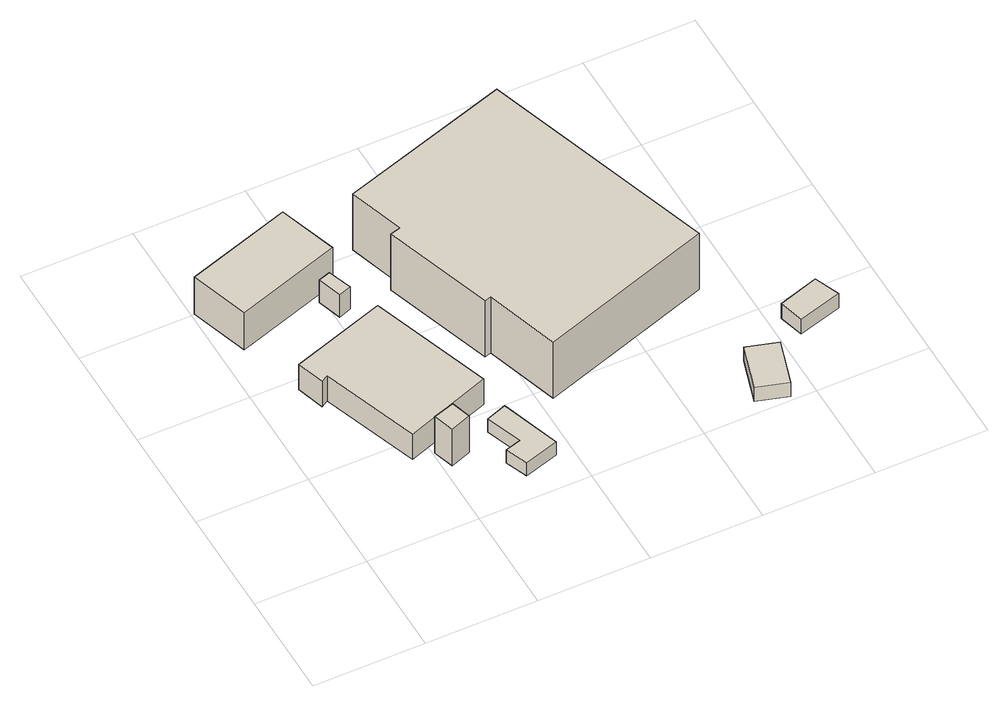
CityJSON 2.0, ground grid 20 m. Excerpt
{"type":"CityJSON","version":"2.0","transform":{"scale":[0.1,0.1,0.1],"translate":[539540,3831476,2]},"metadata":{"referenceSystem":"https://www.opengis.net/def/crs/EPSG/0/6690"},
"CityObjects":{
"building1":{"type":"Building","attributes":{"class":"3003","measuredHeight":8.4,"BuildingDetailAttribute.specifiedBuildingCoverageRate":0.6,"BuildingDetailAttribute.surveyYear":2017,"BuildingTsunamiRiskAttribute.description":"1","BuildingTsunamiRiskAttribute.rank":"2","BuildingTsunamiRiskAttribute.depth":0.56,"BuildingHighTideRiskAttribute.description":"1","BuildingHighTideRiskAttribute.rank":"3","BuildingHighTideRiskAttribute.depth":3.06,"BuildingIDAttribute.prefecture":"27","BuildingIDAttribute.city":"27125"},"geometry":[{"type":"Solid","lod":"1","boundaries":[[[[0,1,2,3]],[[2,4,5,3]],[[1,6,4,2]],[[0,7,6,1]],[[3,5,7,0]],[[4,6,7,5]]]]}]},
"building2":{"type":"Building","attributes":{"name":"大阪市消防局住之江消防署南港出張所","計測周辺長":82.57,"1/2500図郭":83,"区名":"住之江区","町丁目名称":"南港中１丁目","街区番号":1,"class":"3001","usage":"421","measuredHeight":5.8,"storeysAboveGround":2,"BuildingDetailAttribute.buildingRoofEdgeArea":390.84,"BuildingDetailAttribute.buildingStructureType":"610","BuildingDetailAttribute.buildingStructureOrgType":"2","BuildingDetailAttribute.detailedUsage":"1840","BuildingDetailAttribute.specifiedBuildingCoverageRate":0.6,"BuildingDetailAttribute.surveyYear":2017,"BuildingTsunamiRiskAttribute.description":"1","BuildingTsunamiRiskAttribute.rank":"2","BuildingTsunamiRiskAttribute.depth":0.56,"BuildingHighTideRiskAttribute.description":"1","BuildingHighTideRiskAttribute.rank":"3","BuildingHighTideRiskAttribute.depth":3.07,"BuildingIDAttribute.prefecture":"27","BuildingIDAttribute.city":"27125"},"geometry":[{"type":"Solid","lod":"1","boundaries":[[[[8,9,10,11,12,13]],[[12,14,15,13]],[[11,16,14,12]],[[10,17,16,11]],[[9,18,17,10]],[[8,19,18,9]],[[13,15,19,8]],[[14,16,17,18,19,15]]]]}]},
"building3":{"type":"Building","attributes":{"class":"3001","measuredHeight":8.5,"BuildingDetailAttribute.specifiedBuildingCoverageRate":0.6,"BuildingDetailAttribute.surveyYear":2017,"BuildingTsunamiRiskAttribute.description":"1","BuildingTsunamiRiskAttribute.rank":"2","BuildingTsunamiRiskAttribute.depth":0.54,"BuildingHighTideRiskAttribute.description":"1","BuildingHighTideRiskAttribute.rank":"3","BuildingHighTideRiskAttribute.depth":3.02,"BuildingIDAttribute.prefecture":"27","BuildingIDAttribute.city":"27125"},"geometry":[{"type":"Solid","lod":"1","boundaries":[[[[20,21,22,23]],[[22,24,25,23]],[[21,26,24,22]],[[20,27,26,21]],[[23,25,27,20]],[[24,26,27,25]]]]}]},
"building4":{"type":"Building","attributes":{"class":"3001","measuredHeight":5.1,"BuildingDetailAttribute.specifiedBuildingCoverageRate":0.6,"BuildingDetailAttribute.surveyYear":2017,"BuildingTsunamiRiskAttribute.description":"1","BuildingTsunamiRiskAttribute.rank":"1","BuildingTsunamiRiskAttribute.depth":0.45,"BuildingHighTideRiskAttribute.description":"1","BuildingHighTideRiskAttribute.rank":"2","BuildingHighTideRiskAttribute.depth":2.94,"BuildingIDAttribute.prefecture":"27","BuildingIDAttribute.city":"27125"},"geometry":[{"type":"Solid","lod":"1","boundaries":[[[[28,29,30,31]],[[30,32,33,31]],[[29,34,32,30]],[[28,35,34,29]],[[31,33,35,28]],[[32,34,35,33]]]]}]},
"building5":{"type":"Building","attributes":{"計測周辺長":35.75,"1/2500図郭":83,"区名":"住之江区","町丁目名称":"南港中１丁目","街区番号":1,"class":"3001","usage":"421","storeysAboveGround":1,"BuildingDetailAttribute.buildingRoofEdgeArea":55.03,"BuildingDetailAttribute.buildingStructureType":"610","BuildingDetailAttribute.buildingStructureOrgType":"2","BuildingDetailAttribute.detailedUsage":"1840","BuildingDetailAttribute.specifiedBuildingCoverageRate":0.6,"BuildingDetailAttribute.surveyYear":2017,"BuildingTsunamiRiskAttribute.description":"1","BuildingTsunamiRiskAttribute.rank":"2","BuildingTsunamiRiskAttribute.depth":0.54,"BuildingHighTideRiskAttribute.description":"1","BuildingHighTideRiskAttribute.rank":"3","BuildingHighTideRiskAttribute.depth":3.04,"BuildingIDAttribute.prefecture":"27","BuildingIDAttribute.city":"27125"},"geometry":[{"type":"Solid","lod":"1","boundaries":[[[[36,37,38,39,40,41]],[[40,42,43,41]],[[39,44,42,40]],[[38,45,44,39]],[[37,46,45,38]],[[36,47,46,37]],[[41,43,47,36]],[[42,44,45,46,47,43]]]]}]},
"building6":{"type":"Building","attributes":{"計測周辺長":157.84,"1/2500図郭":83,"区名":"住之江区","町丁目名称":"南港中１丁目","街区番号":1,"class":"3002","usage":"452","measuredHeight":13,"storeysAboveGround":1,"BuildingDetailAttribute.buildingRoofEdgeArea":1493.66,"BuildingDetailAttribute.buildingStructureType":"603","BuildingDetailAttribute.buildingStructureOrgType":"3","BuildingDetailAttribute.detailedUsage":"1620","BuildingDetailAttribute.specifiedBuildingCoverageRate":0.6,"BuildingDetailAttribute.surveyYear":2017,"BuildingTsunamiRiskAttribute.description":"1","BuildingTsunamiRiskAttribute.rank":"2","BuildingTsunamiRiskAttribute.depth":0.53,"BuildingHighTideRiskAttribute.description":"1","BuildingHighTideRiskAttribute.rank":"3","BuildingHighTideRiskAttribute.depth":3.17,"BuildingIDAttribute.prefecture":"27","BuildingIDAttribute.city":"27125"},"geometry":[{"type":"Solid","lod":"1","boundaries":[[[[48,49,50,51,52,53,54,55]],[[54,56,57,55]],[[53,58,56,54]],[[52,59,58,53]],[[51,60,59,52]],[[50,61,60,51]],[[49,62,61,50]],[[48,63,62,49]],[[55,57,63,48]],[[56,58,59,60,61,62,63,57]]]]}]},
"building7":{"type":"Building","attributes":{"計測周辺長":29.44,"1/2500図郭":83,"区名":"住之江区","町丁目名称":"南港中１丁目","街区番号":1,"class":"3001","usage":"452","measuredHeight":3.2,"storeysAboveGround":1,"BuildingDetailAttribute.buildingRoofEdgeArea":51.75,"BuildingDetailAttribute.buildingStructureType":"603","BuildingDetailAttribute.buildingStructureOrgType":"3","BuildingDetailAttribute.detailedUsage":"1620","BuildingDetailAttribute.specifiedBuildingCoverageRate":0.6,"BuildingDetailAttribute.surveyYear":2017,"BuildingTsunamiRiskAttribute.description":"1","BuildingTsunamiRiskAttribute.rank":"2","BuildingTsunamiRiskAttribute.depth":0.68,"BuildingHighTideRiskAttribute.description":"1","BuildingHighTideRiskAttribute.rank":"3","BuildingHighTideRiskAttribute.depth":3.18,"BuildingIDAttribute.prefecture":"27","BuildingIDAttribute.city":"27125"},"geometry":[{"type":"Solid","lod":"1","boundaries":[[[[64,65,66,67]],[[66,68,69,67]],[[65,70,68,66]],[[64,71,70,65]],[[67,69,71,64]],[[68,70,71,69]]]]}]},
"building8":{"type":"Building","attributes":{"計測周辺長":25.16,"1/2500図郭":83,"区名":"住之江区","町丁目名称":"南港中１丁目","街区番号":1,"class":"3001","usage":"452","measuredHeight":3.3,"storeysAboveGround":1,"BuildingDetailAttribute.buildingRoofEdgeArea":37.12,"BuildingDetailAttribute.buildingStructureType":"610","BuildingDetailAttribute.buildingStructureOrgType":"2","BuildingDetailAttribute.detailedUsage":"1620","BuildingDetailAttribute.specifiedBuildingCoverageRate":0.6,"BuildingDetailAttribute.surveyYear":2017,"BuildingTsunamiRiskAttribute.description":"1","BuildingTsunamiRiskAttribute.rank":"2","BuildingTsunamiRiskAttribute.depth":0.69,"BuildingHighTideRiskAttribute.description":"1","BuildingHighTideRiskAttribute.rank":"3","BuildingHighTideRiskAttribute.depth":3.17,"BuildingIDAttribute.prefecture":"27","BuildingIDAttribute.city":"27125"},"geometry":[{"type":"Solid","lod":"1","boundaries":[[[[72,73,74,75]],[[74,76,77,75]],[[73,78,76,74]],[[72,79,78,73]],[[75,77,79,72]],[[76,78,79,77]]]]}]}
},
"vertices":[
[202,156,10],[240,168,10],[251,132,10],[214,119,10],[251,132,94],[214,119,94],[240,168,94],[202,156,94],
[104,335,9],[91,328,9],[76,378,9],[245,434,9],[320,215,9],[165,161,9],[320,215,67],[165,161,67],[245,434,67],[76,378,67],[91,328,67],[104,335,67],
[5,599,9],[194,660,9],[228,555,9],[39,494,9],[228,555,94],[39,494,94],[194,660,94],[5,599,94],
[191,530,10],[213,537,10],[228,494,10],[205,486,10],[228,494,61],[205,486,61],[213,537,61],[191,530,61],
[293,87,8],[321,95,8],[298,160,8],[335,173,8],[371,66,8],[309,47,8],[371,66,38],[309,47,38],[335,173,38],[298,160,38],[321,95,38],[293,87,38],
[381,308,9],[369,305,9],[304,502,9],[322,507,9],[291,607,9],[597,703,9],[736,279,9],[423,176,9],[736,279,138],[423,176,138],[597,703,138],[291,607,138],[322,507,138],[304,502,138],[369,305,138],[381,308,138],
[701,24,9],[727,109,9],[783,92,9],[757,7,9],[783,92,41],[757,7,41],[727,109,41],[701,24,41],
[823,165,7],[895,188,7],[913,143,7],[835,120,7],[913,143,41],[835,120,41],[895,188,41],[823,165,41]
]}
